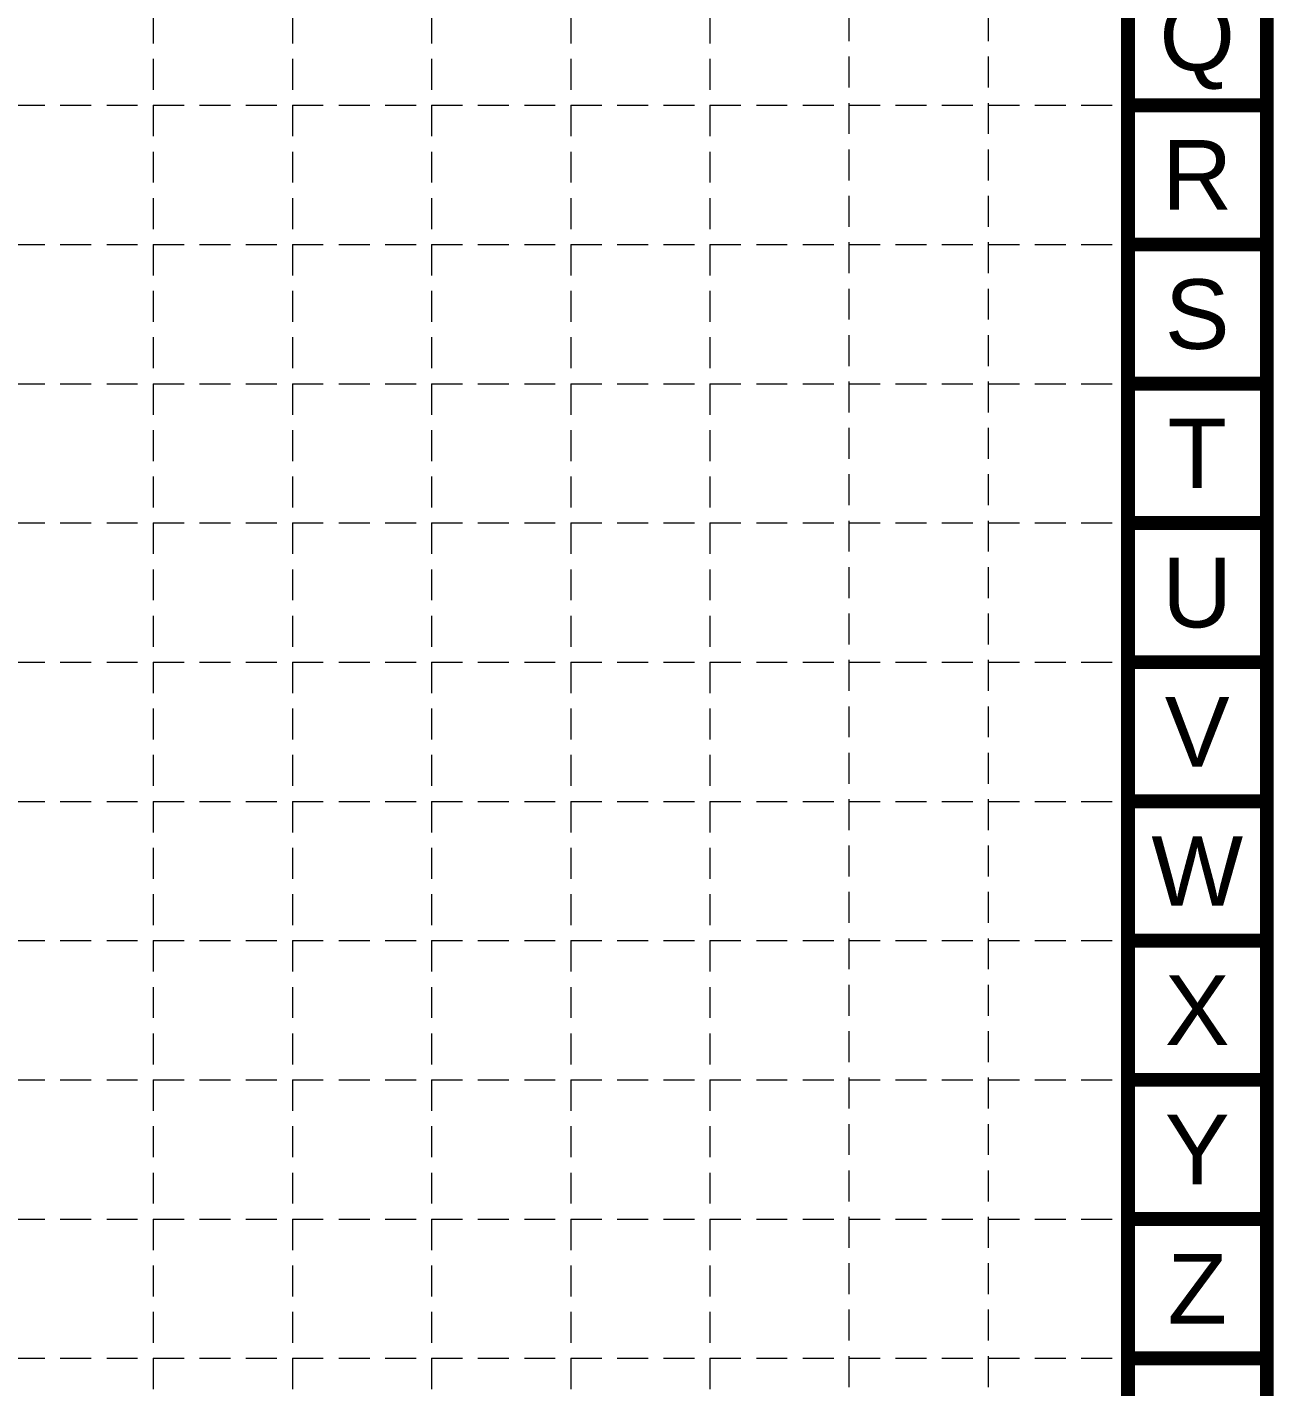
# Model space of a CAD drawing. Header units: inches. Extents: x 2547543 to 2548696, y 7125653 to 7126375.
# Drawn here: x 2548535.3 to 2548696.5, y 7125884.7 to 7126060.5 of the extents above; entities that cross this region are included whole.
import ezdxf
from ezdxf.enums import TextEntityAlignment as Align

# ---------------------------------------------------------------- set-up
doc = ezdxf.new("R2010")
doc.units = ezdxf.units.IN
doc.header["$MEASUREMENT"] = 0
doc.linetypes.add('HIDDEN', pattern=[0.375, 0.25, -0.125])
doc.layers.add('BASE', color=7, linetype='Continuous')
doc.layers.add('GRID', color=254, linetype='HIDDEN')
doc.styles.get("Standard").update_dxf_attribs({"font": 'ARIAL.TTF'})

msp = doc.modelspace()

# ---------------------------------------------------------------- linework, layer by layer
at = {"layer": 'BASE', "color": 9}
msp.add_line((2548677.58, 7126356.38), (2548677.58, 7125672.38), dxfattribs=at)
at = {"layer": 'BASE', "const_width": 1.8}
for points in [[(2547543.58, 7125654.38), (2548695.58, 7125654.38), (2548695.58, 7126374.38), (2547543.58, 7126374.38)], [(2547561.54, 7125672.37), (2548677.63, 7125672.34), (2548677.61, 7126356.38), (2547561.77, 7126356.41)]]:
    msp.add_lwpolyline(points, close=True, dxfattribs=at)
for points in [[(2548695.58, 7126050.38), (2548677.58, 7126050.38)], [(2548695.58, 7126032.38), (2548677.58, 7126032.38)], [(2548695.58, 7126014.38), (2548677.58, 7126014.38)], [(2548695.58, 7125996.38), (2548677.58, 7125996.38)], [(2548695.58, 7125978.38), (2548677.58, 7125978.38)], [(2548695.58, 7125960.38), (2548677.58, 7125960.38)], [(2548695.58, 7125942.38), (2548677.58, 7125942.38)], [(2548695.58, 7125924.38), (2548677.58, 7125924.38)], [(2548695.58, 7125906.38), (2548677.58, 7125906.38)], [(2548695.58, 7125888.38), (2548677.58, 7125888.38)]]:
    msp.add_lwpolyline(points, dxfattribs=at)
at = {"layer": 'GRID', "color": 252, "linetype": 'HIDDEN', "lineweight": 0, "ltscale": 16}
for p, q in [((2548551.58, 7126356.38), (2548551.58, 7125726.3)), ((2548569.58, 7126356.38), (2548569.58, 7125726.3)), ((2548587.58, 7126356.38), (2548587.58, 7125726.3)), ((2548605.58, 7126356.38), (2548605.58, 7125726.3)), ((2548623.58, 7126356.38), (2548623.58, 7125726.3)), ((2548641.55, 7126356.67), (2548641.55, 7125726.3)), ((2548659.55, 7126356.67), (2548659.55, 7125726.3)), ((2547561.58, 7126050.38), (2548677.58, 7126050.38)), ((2547561.58, 7126032.38), (2548677.58, 7126032.38)), ((2547561.58, 7126014.38), (2548677.58, 7126014.38)), ((2547561.58, 7125996.38), (2548677.58, 7125996.38)), ((2547561.58, 7125978.38), (2548677.58, 7125978.38)), ((2547561.58, 7125960.38), (2548677.58, 7125960.38)), ((2547561.58, 7125942.38), (2548677.58, 7125942.38)), ((2547561.58, 7125924.38), (2548677.58, 7125924.38)), ((2547561.58, 7125906.38), (2548677.58, 7125906.38)), ((2547561.58, 7125888.38), (2548677.58, 7125888.38))]:
    msp.add_line(p, q, dxfattribs=at)

# ---------------------------------------------------------------- texts
at = {"layer": 'BASE'}
for s, p in [('Q', (2548686.58, 7126059.38)), ('R', (2548686.58, 7126041.38)), ('S', (2548686.58, 7126023.38)), ('T', (2548686.58, 7126005.38)), ('U', (2548686.58, 7125987.38)), ('V', (2548686.58, 7125969.38)), ('W', (2548686.58, 7125951.38)), ('X', (2548686.58, 7125933.38)), ('Y', (2548686.58, 7125915.38)), ('Z', (2548686.58, 7125897.38))]:
    msp.add_text(s, height=9, dxfattribs=at).set_placement(p, align=Align.MIDDLE_CENTER)

doc.saveas('drawing.dxf')
